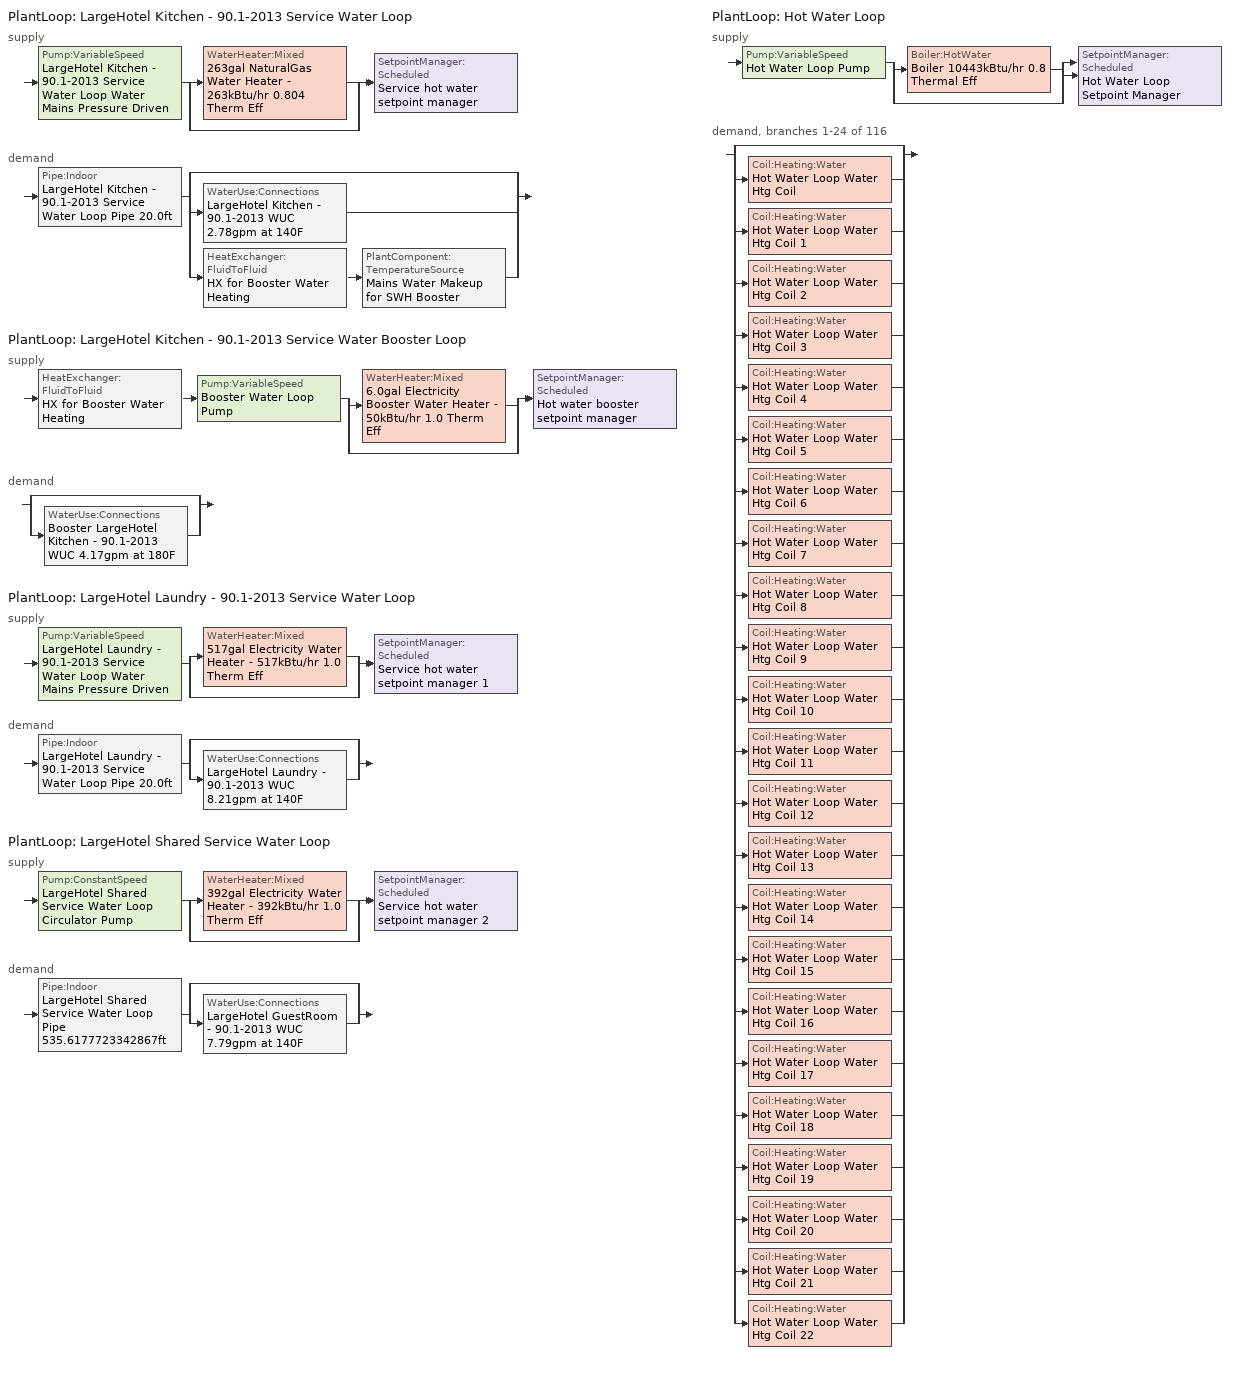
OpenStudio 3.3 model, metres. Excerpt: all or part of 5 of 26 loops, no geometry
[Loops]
PlantLoop 'LargeHotel Kitchen - 90.1-2013 Service Water Loop'
 supply: Pump:VariableSpeed 'LargeHotel Kitchen - 90.1-2013 Service Water Loop Water Mains Pressure Driven' > split
  | WaterHeater:Mixed '263gal NaturalGas Water Heater - 263kBtu/hr 0.804 Therm Eff'
  | bypass
  join > SetpointManager:Scheduled 'Service hot water setpoint manager'
 demand: Pipe:Indoor 'LargeHotel Kitchen - 90.1-2013 Service Water Loop Pipe 20.0ft' > split
  | bypass
  | WaterUse:Connections 'LargeHotel Kitchen - 90.1-2013 WUC 2.78gpm at 140F'
  | HeatExchanger:FluidToFluid 'HX for Booster Water Heating' > PlantComponent:TemperatureSource 'Mains Water Makeup for SWH Booster'
PlantLoop 'LargeHotel Kitchen - 90.1-2013 Service Water Booster Loop'
 supply: HeatExchanger:FluidToFluid 'HX for Booster Water Heating' > Pump:VariableSpeed 'Booster Water Loop Pump' > split
  | WaterHeater:Mixed '6.0gal Electricity Booster Water Heater - 50kBtu/hr 1.0 Therm Eff'
  | bypass
  join > SetpointManager:Scheduled 'Hot water booster setpoint manager'
 demand: split
  | bypass
  | WaterUse:Connections 'Booster LargeHotel Kitchen - 90.1-2013 WUC 4.17gpm at 180F'
PlantLoop 'LargeHotel Laundry - 90.1-2013 Service Water Loop'
 supply: Pump:VariableSpeed 'LargeHotel Laundry - 90.1-2013 Service Water Loop Water Mains Pressure Driven' > split
  | WaterHeater:Mixed '517gal Electricity Water Heater - 517kBtu/hr 1.0 Therm Eff'
  | bypass
  join > SetpointManager:Scheduled 'Service hot water setpoint manager 1'
 demand: Pipe:Indoor 'LargeHotel Laundry - 90.1-2013 Service Water Loop Pipe 20.0ft' > split
  | bypass
  | WaterUse:Connections 'LargeHotel Laundry - 90.1-2013 WUC 8.21gpm at 140F'
PlantLoop 'LargeHotel Shared Service Water Loop'
 supply: Pump:ConstantSpeed 'LargeHotel Shared Service Water Loop Circulator Pump' > split
  | WaterHeater:Mixed '392gal Electricity Water Heater - 392kBtu/hr 1.0 Therm Eff'
  | bypass
  join > SetpointManager:Scheduled 'Service hot water setpoint manager 2'
 demand: Pipe:Indoor 'LargeHotel Shared Service Water Loop Pipe 535.6177723342867ft' > split
  | bypass
  | WaterUse:Connections 'LargeHotel GuestRoom - 90.1-2013 WUC 7.79gpm at 140F'
PlantLoop 'Hot Water Loop'
 supply: Pump:VariableSpeed 'Hot Water Loop Pump' > split
  | Boiler:HotWater 'Boiler 10443kBtu/hr 0.8 Thermal Eff'
  | bypass
  join > SetpointManager:Scheduled 'Hot Water Loop Setpoint Manager'
 demand, branches 1-24 of 116: split
  | bypass
  | Coil:Heating:Water 'Hot Water Loop Water Htg Coil'
  | Coil:Heating:Water 'Hot Water Loop Water Htg Coil 1'
  | Coil:Heating:Water 'Hot Water Loop Water Htg Coil 2'
  | Coil:Heating:Water 'Hot Water Loop Water Htg Coil 3'
  | Coil:Heating:Water 'Hot Water Loop Water Htg Coil 4'
  | Coil:Heating:Water 'Hot Water Loop Water Htg Coil 5'
  | Coil:Heating:Water 'Hot Water Loop Water Htg Coil 6'
  | Coil:Heating:Water 'Hot Water Loop Water Htg Coil 7'
  | Coil:Heating:Water 'Hot Water Loop Water Htg Coil 8'
  | Coil:Heating:Water 'Hot Water Loop Water Htg Coil 9'
  | Coil:Heating:Water 'Hot Water Loop Water Htg Coil 10'
  | Coil:Heating:Water 'Hot Water Loop Water Htg Coil 11'
  | Coil:Heating:Water 'Hot Water Loop Water Htg Coil 12'
  | Coil:Heating:Water 'Hot Water Loop Water Htg Coil 13'
  | Coil:Heating:Water 'Hot Water Loop Water Htg Coil 14'
  | Coil:Heating:Water 'Hot Water Loop Water Htg Coil 15'
  | Coil:Heating:Water 'Hot Water Loop Water Htg Coil 16'
  | Coil:Heating:Water 'Hot Water Loop Water Htg Coil 17'
  | Coil:Heating:Water 'Hot Water Loop Water Htg Coil 18'
  | Coil:Heating:Water 'Hot Water Loop Water Htg Coil 19'
  | Coil:Heating:Water 'Hot Water Loop Water Htg Coil 20'
  | Coil:Heating:Water 'Hot Water Loop Water Htg Coil 21'
  | Coil:Heating:Water 'Hot Water Loop Water Htg Coil 22'
[Construction]
Uninsulated copper pipe 0.75in type L: Copper pipe 0.75in type L
Uninsulated copper pipe 0.75in type L 1: Copper pipe 0.75in type L 1
Uninsulated copper pipe 0.75in type L 2: Copper pipe 0.75in type L 2
[Material] Roughness=Smooth; Thickness {m}=0.001143; Conductivity {W/m-K}=386; Density {kg/m3}=8906.27; Specific Heat {J/kg-K}=385.1856; Thermal Absorptance=0.9; Solar Absorptance=0.7; Visible Absorptance=0.7
Copper pipe 0.75in type L; Copper pipe 0.75in type L 1; Copper pipe 0.75in type L 2
[Sizing:Zone] Zone Cooling Design Supply Air Temperature Input Method=SupplyAirTemperature; Zone Cooling Design Supply Air Temperature {C}=13.8889; Zone Cooling Design Supply Air Temperature Difference {deltaC}=11.11; Zone Heating Design Supply Air Temperature Input Method=SupplyAirTemperature; Zone Heating Design Supply Air Temperature {C}=50; Zone Heating Design Supply Air Temperature Difference {deltaC}=11.11; Zone Cooling Design Supply Air Humidity Ratio {kg-H2O/kg-air}=0.008; Zone Heating Design Supply Air Humidity Ratio {kg-H2O/kg-air}=0.008; Cooling Design Air Flow Method=DesignDay; Heating Design Air Flow Method=DesignDay; Account for Dedicated Outdoor Air System=No; Dedicated Outdoor Air System Control Strategy=NeutralSupplyAir; Dedicated Outdoor Air Low Setpoint Temperature for Design {C}=autosize; Dedicated Outdoor Air High Setpoint Temperature for Design {C}=autosize
Zone LargeHotel GuestRoom A  - Story Mid2; Zone LargeHotel GuestRoom C  - Story Mid2; Zone LargeHotel GuestRoom A end_b - Story Mid2; Zone LargeHotel GuestRoom C end_b - Story Mid2; Zone LargeHotel GuestRoom A end_a - Story Mid3; Zone LargeHotel GuestRoom C end_a - Story Mid3; Zone LargeHotel GuestRoom A  - Story Mid3; Zone LargeHotel GuestRoom C  - Story Mid3; Zone LargeHotel GuestRoom A end_b - Story Mid3; Zone LargeHotel GuestRoom C end_b - Story Mid3; Zone LargeHotel GuestRoom A end_a - Story Mid4; Zone LargeHotel GuestRoom C end_a - Story Mid4; Zone LargeHotel GuestRoom A  - Story Mid4; Zone LargeHotel GuestRoom C  - Story Mid4; Zone LargeHotel GuestRoom A end_b - Story Mid4; Zone LargeHotel GuestRoom C end_b - Story Mid4; Zone LargeHotel GuestRoom A end_a - Story Mid5; Zone LargeHotel GuestRoom C end_a - Story Mid5; Zone LargeHotel GuestRoom A  - Story Mid5; Zone LargeHotel GuestRoom C  - Story Mid5; Zone LargeHotel GuestRoom A end_b - Story Mid5; Zone LargeHotel GuestRoom C end_b - Story Mid5; Zone LargeHotel GuestRoom A  - Story Mid6
[Zone equipment]
Zone LargeHotel GuestRoom A  - Story Mid2: Zone LargeHotel GuestRoom A  - Story Mid2 PTAC
Zone LargeHotel GuestRoom C  - Story Mid2: Zone LargeHotel GuestRoom C  - Story Mid2 PTAC
Zone LargeHotel GuestRoom A end_b - Story Mid2: Zone LargeHotel GuestRoom A end_b - Story Mid2 PTAC
Zone LargeHotel GuestRoom C end_b - Story Mid2: Zone LargeHotel GuestRoom C end_b - Story Mid2 PTAC
Zone LargeHotel GuestRoom A end_a - Story Mid3: Zone LargeHotel GuestRoom A end_a - Story Mid3 PTAC
Zone LargeHotel GuestRoom C end_a - Story Mid3: Zone LargeHotel GuestRoom C end_a - Story Mid3 PTAC
Zone LargeHotel GuestRoom A  - Story Mid3: Zone LargeHotel GuestRoom A  - Story Mid3 PTAC
Zone LargeHotel GuestRoom C  - Story Mid3: Zone LargeHotel GuestRoom C  - Story Mid3 PTAC
Zone LargeHotel GuestRoom A end_b - Story Mid3: Zone LargeHotel GuestRoom A end_b - Story Mid3 PTAC
Zone LargeHotel GuestRoom C end_b - Story Mid3: Zone LargeHotel GuestRoom C end_b - Story Mid3 PTAC
Zone LargeHotel GuestRoom A end_a - Story Mid4: Zone LargeHotel GuestRoom A end_a - Story Mid4 PTAC
Zone LargeHotel GuestRoom C end_a - Story Mid4: Zone LargeHotel GuestRoom C end_a - Story Mid4 PTAC
Zone LargeHotel GuestRoom A  - Story Mid4: Zone LargeHotel GuestRoom A  - Story Mid4 PTAC
Zone LargeHotel GuestRoom C  - Story Mid4: Zone LargeHotel GuestRoom C  - Story Mid4 PTAC
Zone LargeHotel GuestRoom A end_b - Story Mid4: Zone LargeHotel GuestRoom A end_b - Story Mid4 PTAC
Zone LargeHotel GuestRoom C end_b - Story Mid4: Zone LargeHotel GuestRoom C end_b - Story Mid4 PTAC
Zone LargeHotel GuestRoom A end_a - Story Mid5: Zone LargeHotel GuestRoom A end_a - Story Mid5 PTAC
Zone LargeHotel GuestRoom C end_a - Story Mid5: Zone LargeHotel GuestRoom C end_a - Story Mid5 PTAC
Zone LargeHotel GuestRoom A  - Story Mid5: Zone LargeHotel GuestRoom A  - Story Mid5 PTAC
Zone LargeHotel GuestRoom C  - Story Mid5: Zone LargeHotel GuestRoom C  - Story Mid5 PTAC
Zone LargeHotel GuestRoom A end_b - Story Mid5: Zone LargeHotel GuestRoom A end_b - Story Mid5 PTAC
Zone LargeHotel GuestRoom C end_b - Story Mid5: Zone LargeHotel GuestRoom C end_b - Story Mid5 PTAC
Zone LargeHotel GuestRoom A  - Story Mid6: Zone LargeHotel GuestRoom A  - Story Mid6 PTAC
[WaterUse:Connections] Drain Water Heat Exchanger Type=None; Drain Water Heat Exchanger Destination=Plant
Name | Water Use Equipment Name 1
LargeHotel GuestRoom - 90.1-2013 WUC 7.79gpm at 140F | LargeHotel GuestRoom - 90.1-2013 Service Water Use 7.79gpm at 140F
Booster LargeHotel Kitchen - 90.1-2013 WUC 4.17gpm at 180F | Booster LargeHotel Kitchen - 90.1-2013 Service Water Use 4.17gpm at 180F
LargeHotel Kitchen - 90.1-2013 WUC 2.78gpm at 140F | LargeHotel Kitchen - 90.1-2013 Service Water Use 2.78gpm at 140F
LargeHotel Laundry - 90.1-2013 WUC 8.21gpm at 140F | LargeHotel Laundry - 90.1-2013 Service Water Use 8.21gpm at 140F
[WaterUse:Equipment:Definition] Sensible Fraction Schedule=Fraction Sensible - 0.2; Latent Fraction Schedule=Fraction Latent - 0.05
Name | Peak Flow Rate {m3/s} | Target Temperature Schedule
LargeHotel GuestRoom - 90.1-2013 Service Water Use Def 7.79gpm | 0.000491232 | Mixed Water At Faucet Temp - 140F
Booster LargeHotel Kitchen - 90.1-2013 Service Water Use Def 4.17gpm | 0.000262959 | Mixed Water At Faucet Temp - 180F
LargeHotel Kitchen - 90.1-2013 Service Water Use Def 2.78gpm | 0.000175306 | Mixed Water At Faucet Temp - 140F 1
LargeHotel Laundry - 90.1-2013 Service Water Use Def 8.21gpm | 0.000517976 | Mixed Water At Faucet Temp - 140F 2
[WaterUse:Equipment]
Name | Water Use Equipment Definition | Flow Rate Fraction Schedule
LargeHotel GuestRoom - 90.1-2013 Service Water Use 7.79gpm at 140F | LargeHotel GuestRoom - 90.1-2013 Service Water Use Def 7.79gpm | HotelLarge GuestRoom_SWH_Sch
Booster LargeHotel Kitchen - 90.1-2013 Service Water Use 4.17gpm at 180F | Booster LargeHotel Kitchen - 90.1-2013 Service Water Use Def 4.17gpm | HotelLarge BLDG_SWH_SCH
LargeHotel Kitchen - 90.1-2013 Service Water Use 2.78gpm at 140F | LargeHotel Kitchen - 90.1-2013 Service Water Use Def 2.78gpm | HotelLarge BLDG_SWH_SCH
LargeHotel Laundry - 90.1-2013 Service Water Use 8.21gpm at 140F | LargeHotel Laundry - 90.1-2013 Service Water Use Def 8.21gpm | HotelLarge LaundryRoom_SWH_Sch_Post2004
[PlantLoop] Glycol Concentration=0; Plant Loop Volume {m3}=Autocalculate; Load Distribution Scheme=Optimal
LargeHotel Kitchen - 90.1-2013 Service Water Loop; LargeHotel Laundry - 90.1-2013 Service Water Loop; LargeHotel Shared Service Water Loop: Maximum Loop Temperature {C}=60; Minimum Loop Temperature {C}=10
LargeHotel Kitchen - 90.1-2013 Service Water Booster Loop: 
Hot Water Loop: Minimum Loop Temperature {C}=10; Fluid Type=Water
[Sizing:Plant] Loop Type=Heating; Sizing Option=NonCoincident; Zone Timesteps in Averaging Window=1; Coincident Sizing Factor Mode=None
Name | Design Loop Exit Temperature {C} | Loop Design Temperature Difference {deltaC}
LargeHotel Kitchen - 90.1-2013 Service Water Loop; LargeHotel Laundry - 90.1-2013 Service Water Loop; LargeHotel Shared Service Water Loop | 60 | 5
LargeHotel Kitchen - 90.1-2013 Service Water Booster Loop | 82.2222 | 5
Hot Water Loop | 82.2222 | 11.1111
[SetpointManager:Scheduled] Control Variable=Temperature
Name | Schedule | Setpoint Node or NodeList
Service hot water setpoint manager | Service Water Loop Temp - 140F | LargeHotel Kitchen - 90.1-2013 Service Water Loop Supply Outlet Node
Hot water booster setpoint manager | Service Water Booster Temp - 180.00000000000006F | LargeHotel Kitchen - 90.1-2013 Service Water Booster Loop Supply Outlet Node
Service hot water setpoint manager 1 | Service Water Loop Temp - 140F 1 | LargeHotel Laundry - 90.1-2013 Service Water Loop Supply Outlet Node
Service hot water setpoint manager 2 | Service Water Loop Temp - 140F 2 | LargeHotel Shared Service Water Loop Supply Outlet Node
Hot Water Loop Setpoint Manager | Hot Water Loop Temp - 180F | Hot Water Loop Supply Outlet Node
[Pump:VariableSpeed] Coefficient 1 of the Part Load Performance Curve=0; Coefficient 2 of the Part Load Performance Curve=3.2485; Coefficient 3 of the Part Load Performance Curve=-4.7443; Coefficient 4 of the Part Load Performance Curve=2.5294; Pump Control Type=Intermittent; Skin Loss Radiative Fraction=0.5; Design Power Sizing Method=PowerPerFlowPerPressure; Design Electric Power per Unit Flow Rate {W/(m3/s)}=348701.1; Design Shaft Power per Unit Flow Rate per Unit Head {W-s/m3-Pa}=1.28205; Design Minimum Flow Rate Fraction=0
Name | Rated Pump Head {Pa} | Motor Efficiency | Rated Power Consumption {W} | Minimum Flow Rate {m3/s}
LargeHotel Kitchen - 90.1-2013 Service Water Loop Water Mains Pressure Driven; LargeHotel Laundry - 90.1-2013 Service Water Loop Water Mains Pressure Driven | 0.001 | 0.7
Booster Water Loop Pump | 0 | 1 | 0 | 0
Hot Water Loop Pump | 179344 | 0.936
[WaterHeater:Mixed] Deadband Temperature Difference {deltaC}=2; Heater Control Type=Cycle; Off Cycle Parasitic Fuel Consumption Rate {W}=0; Off Cycle Parasitic Heat Fraction to Tank=0; On Cycle Parasitic Fuel Consumption Rate {W}=0; On Cycle Parasitic Heat Fraction to Tank=0; Ambient Temperature Indicator=Schedule; Use Side Effectiveness=1; Source Side Effectiveness=1; Use Side Design Flow Rate {m3/s}=autosize; Source Side Design Flow Rate {m3/s}=autosize; Indirect Water Heating Recovery Time {hr}=1.5; Source Side Flow Control Mode=IndirectHeatPrimarySetpoint
Name | Tank Volume {m3} | Setpoint Temperature Schedule | Maximum Temperature Limit {C} | Heater Maximum Capacity {W} | Heater Fuel Type | Heater Thermal Efficiency | Off Cycle Parasitic Fuel Type | On Cycle Parasitic Fuel Type | Ambient Temperature Schedule | Off Cycle Loss Coefficient to Ambient Temperature {W/K} | On Cycle Loss Coefficient to Ambient Temperature {W/K}
263gal NaturalGas Water Heater - 263kBtu/hr 0.804 Therm Eff | 0.993983 | Service Water Loop Temp - 140F | 60 | 76955.4 | NaturalGas | 0.804316 | NaturalGas | NaturalGas | Water Heater Ambient Temp Schedule - 71.6f | 10.6753 | 10.6753
6.0gal Electricity Booster Water Heater - 50kBtu/hr 1.0 Therm Eff | 0.0227125 | Service Water Booster Temp - 180.00000000000006F | 82.2222 | 14775.4 | Electricity | 1 | Electricity | Electricity | Water Heater Ambient Temp Schedule - 71.6 | 9.00886 | 9.00886
517gal Electricity Water Heater - 517kBtu/hr 1.0 Therm Eff | 1.95795 | Service Water Loop Temp - 140F 1 | 60 | 151587 | Electricity | 1 | Electricity | Electricity | Water Heater Ambient Temp Schedule - 71.6f 1 | 676.494 | 676.494
392gal Electricity Water Heater - 392kBtu/hr 1.0 Therm Eff | 1.48549 | Service Water Loop Temp - 140F 2 | 60 | 115008 | Electricity | 1 | Electricity | Electricity | Water Heater Ambient Temp Schedule - 71.6f 2 | 513.536 | 513.536
[WaterHeater:Sizing] Design Mode=PeakDraw; Time Storage Can Meet Peak Draw {hr}=0.538503; Time for Tank Recovery {hr}=0; Nominal Tank Volume for Autosizing Plant Connections {m3}=1
263gal NaturalGas Water Heater - 263kBtu/hr 0.804 Therm Eff; 6.0gal Electricity Booster Water Heater - 50kBtu/hr 1.0 Therm Eff; 517gal Electricity Water Heater - 517kBtu/hr 1.0 Therm Eff; 392gal Electricity Water Heater - 392kBtu/hr 1.0 Therm Eff
[Pipe:Indoor] Environment Type=Schedule; Pipe Inside Diameter {m}=0.019939
Name | Construction | Ambient Temperature Schedule | Ambient Air Velocity Schedule | Pipe Length {m}
LargeHotel Kitchen - 90.1-2013 Service Water Loop Pipe 20.0ft | Uninsulated copper pipe 0.75in type L | LargeHotel Kitchen - 90.1-2013 Service Water Loop Piping Air Temp - 70F | LargeHotel Kitchen - 90.1-2013 Service Water Loop Piping Air Velocity - 0.67mph | 6.096
LargeHotel Laundry - 90.1-2013 Service Water Loop Pipe 20.0ft | Uninsulated copper pipe 0.75in type L 1 | LargeHotel Laundry - 90.1-2013 Service Water Loop Piping Air Temp - 70F | LargeHotel Laundry - 90.1-2013 Service Water Loop Piping Air Velocity - 0.67mph | 6.096
LargeHotel Shared Service Water Loop Pipe 535.6177723342867ft | Uninsulated copper pipe 0.75in type L 2 | LargeHotel Shared Service Water Loop Piping Air Temp - 70F | LargeHotel Shared Service Water Loop Piping Air Velocity - 0.67mph | 163.256
[HeatExchanger:FluidToFluid]
HX for Booster Water Heating: Loop Demand Side Design Flow Rate {m3/s}=autosize; Loop Supply Side Design Flow Rate {m3/s}=autosize; Heat Exchange Model Type=Ideal; Heat Exchanger U-Factor Times Area Value {W/K}=autosize; Control Type=UncontrolledOn; Minimum Temperature Difference to Activate Heat Exchanger {deltaC}=0.01; Heat Transfer Metering End Use Type=LoopToLoop; Component Override Cooling Control Temperature Mode=Loop; Sizing Factor=1; Operation Minimum Temperature Limit {C}=0; Operation Maximum Temperature Limit {C}=100
[PlantComponent:TemperatureSource]
Mains Water Makeup for SWH Booster: Design Volume Flow Rate {m3/s}=autosize; Temperature Specification Type=Scheduled; Source Temperature {C}=8; Source Temperature Schedule=Mains Water Temperature
[Pump:ConstantSpeed]
LargeHotel Shared Service Water Loop Circulator Pump: Rated Flow Rate {m3/s}=autosize; Rated Pump Head {Pa}=29890.7; Rated Power Consumption {W}=autosize; Motor Efficiency=0.7; Fraction of Motor Inefficiencies to Fluid Stream=0; Pump Control Type=Intermittent; Design Power Sizing Method=PowerPerFlowPerPressure; Design Electric Power per Unit Flow Rate {W/(m3/s)}=348701.1; Design Shaft Power per Unit Flow Rate per Unit Head {W-s/m3-Pa}=1.28205
[Boiler:HotWater]
Boiler 10443kBtu/hr 0.8 Thermal Eff: Fuel Type=NaturalGas; Nominal Thermal Efficiency=0.8; Efficiency Curve Temperature Evaluation Variable=LeavingBoiler; Normalized Boiler Efficiency Curve=Boiler with Minimum Turndown; Minimum Part Load Ratio=0; Maximum Part Load Ratio=1.2; Optimum Part Load Ratio=1; Water Outlet Upper Temperature Limit {C}=95; Boiler Flow Mode=LeavingSetpointModulated; Parasitic Electric Load {W}=0; Sizing Factor=1
[Fan:OnOff] Availability Schedule=Always On Discrete; Fan Total Efficiency=0.385; Pressure Rise {Pa}=331.288; Maximum Flow Rate {m3/s}=autosize; Motor Efficiency=0.7; Motor In Airstream Fraction=1
Name | Fan Power Ratio Function of Speed Ratio Curve | Fan Efficiency Ratio Function of Speed Ratio Curve
Zone LargeHotel GuestRoom A  - Story Mid2 PTAC Fan | Fan On Off Power Curve | Fan On Off Efficiency Curve
Zone LargeHotel GuestRoom A end_b - Story Mid2 PTAC Fan | Fan On Off Power Curve 1 | Fan On Off Efficiency Curve 1
Zone LargeHotel GuestRoom C end_b - Story Mid2 PTAC Fan | Fan On Off Power Curve 2 | Fan On Off Efficiency Curve 2
Zone LargeHotel GuestRoom C  - Story Mid2 PTAC Fan | Fan On Off Power Curve 3 | Fan On Off Efficiency Curve 3
Zone LargeHotel GuestRoom A  - Story Mid3 PTAC Fan | Fan On Off Power Curve 4 | Fan On Off Efficiency Curve 4
Zone LargeHotel GuestRoom A end_a - Story Mid3 PTAC Fan | Fan On Off Power Curve 5 | Fan On Off Efficiency Curve 5
Zone LargeHotel GuestRoom A end_b - Story Mid3 PTAC Fan | Fan On Off Power Curve 6 | Fan On Off Efficiency Curve 6
Zone LargeHotel GuestRoom C  - Story Mid3 PTAC Fan | Fan On Off Power Curve 7 | Fan On Off Efficiency Curve 7
Zone LargeHotel GuestRoom C end_b - Story Mid3 PTAC Fan | Fan On Off Power Curve 8 | Fan On Off Efficiency Curve 8
Zone LargeHotel GuestRoom C end_a - Story Mid3 PTAC Fan | Fan On Off Power Curve 9 | Fan On Off Efficiency Curve 9
Zone LargeHotel GuestRoom A  - Story Mid4 PTAC Fan | Fan On Off Power Curve 10 | Fan On Off Efficiency Curve 10
Zone LargeHotel GuestRoom A end_a - Story Mid4 PTAC Fan | Fan On Off Power Curve 11 | Fan On Off Efficiency Curve 11
Zone LargeHotel GuestRoom A end_b - Story Mid4 PTAC Fan | Fan On Off Power Curve 12 | Fan On Off Efficiency Curve 12
Zone LargeHotel GuestRoom C  - Story Mid4 PTAC Fan | Fan On Off Power Curve 13 | Fan On Off Efficiency Curve 13
Zone LargeHotel GuestRoom C end_b - Story Mid4 PTAC Fan | Fan On Off Power Curve 14 | Fan On Off Efficiency Curve 14
Zone LargeHotel GuestRoom C end_a - Story Mid4 PTAC Fan | Fan On Off Power Curve 15 | Fan On Off Efficiency Curve 15
Zone LargeHotel GuestRoom A  - Story Mid5 PTAC Fan | Fan On Off Power Curve 16 | Fan On Off Efficiency Curve 16
Zone LargeHotel GuestRoom A end_a - Story Mid5 PTAC Fan | Fan On Off Power Curve 17 | Fan On Off Efficiency Curve 17
Zone LargeHotel GuestRoom A end_b - Story Mid5 PTAC Fan | Fan On Off Power Curve 18 | Fan On Off Efficiency Curve 18
Zone LargeHotel GuestRoom C  - Story Mid5 PTAC Fan | Fan On Off Power Curve 19 | Fan On Off Efficiency Curve 19
Zone LargeHotel GuestRoom C end_b - Story Mid5 PTAC Fan | Fan On Off Power Curve 20 | Fan On Off Efficiency Curve 20
Zone LargeHotel GuestRoom C end_a - Story Mid5 PTAC Fan | Fan On Off Power Curve 21 | Fan On Off Efficiency Curve 21
Zone LargeHotel GuestRoom A  - Story Mid6 PTAC Fan | Fan On Off Power Curve 22 | Fan On Off Efficiency Curve 22
[Coil:Heating:Water] Availability Schedule=Always On Discrete; Rated Inlet Water Temperature {C}=82.2222; Rated Inlet Air Temperature {C}=16.6; Rated Outlet Water Temperature {C}=71.1111; Rated Outlet Air Temperature {C}=32.2
Hot Water Loop Water Htg Coil; Hot Water Loop Water Htg Coil 1; Hot Water Loop Water Htg Coil 2; Hot Water Loop Water Htg Coil 3; Hot Water Loop Water Htg Coil 4; Hot Water Loop Water Htg Coil 5; Hot Water Loop Water Htg Coil 6; Hot Water Loop Water Htg Coil 7; Hot Water Loop Water Htg Coil 8; Hot Water Loop Water Htg Coil 9; Hot Water Loop Water Htg Coil 10; Hot Water Loop Water Htg Coil 11; Hot Water Loop Water Htg Coil 12; Hot Water Loop Water Htg Coil 13; Hot Water Loop Water Htg Coil 14; Hot Water Loop Water Htg Coil 15; Hot Water Loop Water Htg Coil 16; Hot Water Loop Water Htg Coil 17; Hot Water Loop Water Htg Coil 18; Hot Water Loop Water Htg Coil 19; Hot Water Loop Water Htg Coil 20; Hot Water Loop Water Htg Coil 21; Hot Water Loop Water Htg Coil 22
[Controller:WaterCoil] Action=Normal; Controller Convergence Tolerance {deltaC}=0.0001; Minimum Actuated Flow {m3/s}=0
Name | Water Coil
Hot Water Loop Water Htg Coil Controller | Hot Water Loop Water Htg Coil
Hot Water Loop Water Htg Coil 1 Controller | Hot Water Loop Water Htg Coil 1
Hot Water Loop Water Htg Coil 2 Controller | Hot Water Loop Water Htg Coil 2
Hot Water Loop Water Htg Coil 3 Controller | Hot Water Loop Water Htg Coil 3
Hot Water Loop Water Htg Coil 4 Controller | Hot Water Loop Water Htg Coil 4
Hot Water Loop Water Htg Coil 5 Controller | Hot Water Loop Water Htg Coil 5
Hot Water Loop Water Htg Coil 6 Controller | Hot Water Loop Water Htg Coil 6
Hot Water Loop Water Htg Coil 7 Controller | Hot Water Loop Water Htg Coil 7
Hot Water Loop Water Htg Coil 8 Controller | Hot Water Loop Water Htg Coil 8
Hot Water Loop Water Htg Coil 9 Controller | Hot Water Loop Water Htg Coil 9
Hot Water Loop Water Htg Coil 10 Controller | Hot Water Loop Water Htg Coil 10
Hot Water Loop Water Htg Coil 11 Controller | Hot Water Loop Water Htg Coil 11
Hot Water Loop Water Htg Coil 12 Controller | Hot Water Loop Water Htg Coil 12
Hot Water Loop Water Htg Coil 13 Controller | Hot Water Loop Water Htg Coil 13
Hot Water Loop Water Htg Coil 14 Controller | Hot Water Loop Water Htg Coil 14
Hot Water Loop Water Htg Coil 15 Controller | Hot Water Loop Water Htg Coil 15
Hot Water Loop Water Htg Coil 16 Controller | Hot Water Loop Water Htg Coil 16
Hot Water Loop Water Htg Coil 17 Controller | Hot Water Loop Water Htg Coil 17
Hot Water Loop Water Htg Coil 18 Controller | Hot Water Loop Water Htg Coil 18
Hot Water Loop Water Htg Coil 19 Controller | Hot Water Loop Water Htg Coil 19
Hot Water Loop Water Htg Coil 20 Controller | Hot Water Loop Water Htg Coil 20
Hot Water Loop Water Htg Coil 21 Controller | Hot Water Loop Water Htg Coil 21
Hot Water Loop Water Htg Coil 22 Controller | Hot Water Loop Water Htg Coil 22
[Coil:Cooling:DX:SingleSpeed] Availability Schedule=Always On Discrete; Rated Total Cooling Capacity {W}=autosize; Rated Sensible Heat Ratio=autosize; Rated Air Flow Rate {m3/s}=autosize; Rated Evaporator Fan Power Per Volume Flow Rate {W/(m3/s)}=773.3; Total Cooling Capacity Function of Temperature Curve=PSZ-Fine Storage DX Coil Cap-FT; Total Cooling Capacity Function of Flow Fraction Curve=DX Coil Cap-FF; Energy Input Ratio Function of Temperature Curve=PSZ-AC DX Coil EIR-FT; Energy Input Ratio Function of Flow Fraction Curve=Split DX Coil EIR-FF; Part Load Fraction Correlation Curve=HPACCOOLPLFFPLR; Minimum Outdoor Dry-Bulb Temperature for Compressor Operation {C}=-25; Condenser Type=AirCooled; Evaporative Condenser Effectiveness=0; Evaporative Condenser Air Flow Rate {m3/s}=Autosize; Evaporative Condenser Pump Rated Power Consumption {W}=Autosize; Crankcase Heater Capacity {W}=0; Maximum Outdoor Dry-Bulb Temperature for Crankcase Heater Operation {C}=0; Basin Heater Capacity {W/K}=0; Basin Heater Setpoint Temperature {C}=10
Name | Rated COP {W/W}
Zone LargeHotel GuestRoom A  - Story Mid2 PTAC 1spd DX AC Clg Coil 11kBtu/hr 10.8EER | 3.74259
Zone LargeHotel GuestRoom A end_b - Story Mid2 PTAC 1spd DX AC Clg Coil 18kBtu/hr 9.5EER; Zone LargeHotel GuestRoom C end_b - Story Mid2 PTAC 1spd DX AC Clg Coil 17kBtu/hr 9.5EER; Zone LargeHotel GuestRoom A  - Story Mid3 PTAC 1spd DX AC Clg Coil 226kBtu/hr 9.5EER; Zone LargeHotel GuestRoom A end_a - Story Mid3 PTAC 1spd DX AC Clg Coil 19kBtu/hr 9.5EER; Zone LargeHotel GuestRoom A end_b - Story Mid3 PTAC 1spd DX AC Clg Coil 18kBtu/hr 9.5EER; Zone LargeHotel GuestRoom C  - Story Mid3 PTAC 1spd DX AC Clg Coil 182kBtu/hr 9.5EER; Zone LargeHotel GuestRoom C end_b - Story Mid3 PTAC 1spd DX AC Clg Coil 17kBtu/hr 9.5EER; Zone LargeHotel GuestRoom C end_a - Story Mid3 PTAC 1spd DX AC Clg Coil 18kBtu/hr 9.5EER; Zone LargeHotel GuestRoom A  - Story Mid4 PTAC 1spd DX AC Clg Coil 226kBtu/hr 9.5EER; Zone LargeHotel GuestRoom A end_a - Story Mid4 PTAC 1spd DX AC Clg Coil 19kBtu/hr 9.5EER; Zone LargeHotel GuestRoom A end_b - Story Mid4 PTAC 1spd DX AC Clg Coil 18kBtu/hr 9.5EER; Zone LargeHotel GuestRoom C  - Story Mid4 PTAC 1spd DX AC Clg Coil 183kBtu/hr 9.5EER; Zone LargeHotel GuestRoom C end_b - Story Mid4 PTAC 1spd DX AC Clg Coil 17kBtu/hr 9.5EER; Zone LargeHotel GuestRoom C end_a - Story Mid4 PTAC 1spd DX AC Clg Coil 18kBtu/hr 9.5EER; Zone LargeHotel GuestRoom A  - Story Mid5 PTAC 1spd DX AC Clg Coil 226kBtu/hr 9.5EER; Zone LargeHotel GuestRoom A end_a - Story Mid5 PTAC 1spd DX AC Clg Coil 19kBtu/hr 9.5EER; Zone LargeHotel GuestRoom A end_b - Story Mid5 PTAC 1spd DX AC Clg Coil 18kBtu/hr 9.5EER; Zone LargeHotel GuestRoom C  - Story Mid5 PTAC 1spd DX AC Clg Coil 183kBtu/hr 9.5EER; Zone LargeHotel GuestRoom C end_b - Story Mid5 PTAC 1spd DX AC Clg Coil 17kBtu/hr 9.5EER; Zone LargeHotel GuestRoom C end_a - Story Mid5 PTAC 1spd DX AC Clg Coil 18kBtu/hr 9.5EER; Zone LargeHotel GuestRoom A  - Story Mid6 PTAC 1spd DX AC Clg Coil 226kBtu/hr 9.5EER | 3.2994
Zone LargeHotel GuestRoom C  - Story Mid2 PTAC 1spd DX AC Clg Coil 9kBtu/hr 11.4EER | 3.92294
[ZoneHVAC:PackagedTerminalAirConditioner] Availability Schedule=Always On Discrete; Supply Air Flow Rate During Cooling Operation {m3/s}=Autosize; Supply Air Flow Rate During Heating Operation {m3/s}=Autosize; Supply Air Flow Rate When No Cooling or Heating is Needed {m3/s}=Autosize; Outdoor Air Flow Rate During Cooling Operation {m3/s}=Autosize; Outdoor Air Flow Rate During Heating Operation {m3/s}=Autosize; Outdoor Air Flow Rate When No Cooling or Heating is Needed {m3/s}=Autosize; Fan Placement=DrawThrough; Supply Air Fan Operating Mode Schedule=Always Off Discrete
Name | Supply Air Fan | Heating Coil | Cooling Coil
Zone LargeHotel GuestRoom A  - Story Mid2 PTAC | Zone LargeHotel GuestRoom A  - Story Mid2 PTAC Fan | Hot Water Loop Water Htg Coil | Zone LargeHotel GuestRoom A  - Story Mid2 PTAC 1spd DX AC Clg Coil 11kBtu/hr 10.8EER
Zone LargeHotel GuestRoom A end_b - Story Mid2 PTAC | Zone LargeHotel GuestRoom A end_b - Story Mid2 PTAC Fan | Hot Water Loop Water Htg Coil 1 | Zone LargeHotel GuestRoom A end_b - Story Mid2 PTAC 1spd DX AC Clg Coil 18kBtu/hr 9.5EER
Zone LargeHotel GuestRoom C end_b - Story Mid2 PTAC | Zone LargeHotel GuestRoom C end_b - Story Mid2 PTAC Fan | Hot Water Loop Water Htg Coil 2 | Zone LargeHotel GuestRoom C end_b - Story Mid2 PTAC 1spd DX AC Clg Coil 17kBtu/hr 9.5EER
Zone LargeHotel GuestRoom C  - Story Mid2 PTAC | Zone LargeHotel GuestRoom C  - Story Mid2 PTAC Fan | Hot Water Loop Water Htg Coil 3 | Zone LargeHotel GuestRoom C  - Story Mid2 PTAC 1spd DX AC Clg Coil 9kBtu/hr 11.4EER
Zone LargeHotel GuestRoom A  - Story Mid3 PTAC | Zone LargeHotel GuestRoom A  - Story Mid3 PTAC Fan | Hot Water Loop Water Htg Coil 4 | Zone LargeHotel GuestRoom A  - Story Mid3 PTAC 1spd DX AC Clg Coil 226kBtu/hr 9.5EER
Zone LargeHotel GuestRoom A end_a - Story Mid3 PTAC | Zone LargeHotel GuestRoom A end_a - Story Mid3 PTAC Fan | Hot Water Loop Water Htg Coil 5 | Zone LargeHotel GuestRoom A end_a - Story Mid3 PTAC 1spd DX AC Clg Coil 19kBtu/hr 9.5EER
Zone LargeHotel GuestRoom A end_b - Story Mid3 PTAC | Zone LargeHotel GuestRoom A end_b - Story Mid3 PTAC Fan | Hot Water Loop Water Htg Coil 6 | Zone LargeHotel GuestRoom A end_b - Story Mid3 PTAC 1spd DX AC Clg Coil 18kBtu/hr 9.5EER
Zone LargeHotel GuestRoom C  - Story Mid3 PTAC | Zone LargeHotel GuestRoom C  - Story Mid3 PTAC Fan | Hot Water Loop Water Htg Coil 7 | Zone LargeHotel GuestRoom C  - Story Mid3 PTAC 1spd DX AC Clg Coil 182kBtu/hr 9.5EER
Zone LargeHotel GuestRoom C end_b - Story Mid3 PTAC | Zone LargeHotel GuestRoom C end_b - Story Mid3 PTAC Fan | Hot Water Loop Water Htg Coil 8 | Zone LargeHotel GuestRoom C end_b - Story Mid3 PTAC 1spd DX AC Clg Coil 17kBtu/hr 9.5EER
Zone LargeHotel GuestRoom C end_a - Story Mid3 PTAC | Zone LargeHotel GuestRoom C end_a - Story Mid3 PTAC Fan | Hot Water Loop Water Htg Coil 9 | Zone LargeHotel GuestRoom C end_a - Story Mid3 PTAC 1spd DX AC Clg Coil 18kBtu/hr 9.5EER
Zone LargeHotel GuestRoom A  - Story Mid4 PTAC | Zone LargeHotel GuestRoom A  - Story Mid4 PTAC Fan | Hot Water Loop Water Htg Coil 10 | Zone LargeHotel GuestRoom A  - Story Mid4 PTAC 1spd DX AC Clg Coil 226kBtu/hr 9.5EER
Zone LargeHotel GuestRoom A end_a - Story Mid4 PTAC | Zone LargeHotel GuestRoom A end_a - Story Mid4 PTAC Fan | Hot Water Loop Water Htg Coil 11 | Zone LargeHotel GuestRoom A end_a - Story Mid4 PTAC 1spd DX AC Clg Coil 19kBtu/hr 9.5EER
Zone LargeHotel GuestRoom A end_b - Story Mid4 PTAC | Zone LargeHotel GuestRoom A end_b - Story Mid4 PTAC Fan | Hot Water Loop Water Htg Coil 12 | Zone LargeHotel GuestRoom A end_b - Story Mid4 PTAC 1spd DX AC Clg Coil 18kBtu/hr 9.5EER
Zone LargeHotel GuestRoom C  - Story Mid4 PTAC | Zone LargeHotel GuestRoom C  - Story Mid4 PTAC Fan | Hot Water Loop Water Htg Coil 13 | Zone LargeHotel GuestRoom C  - Story Mid4 PTAC 1spd DX AC Clg Coil 183kBtu/hr 9.5EER
Zone LargeHotel GuestRoom C end_b - Story Mid4 PTAC | Zone LargeHotel GuestRoom C end_b - Story Mid4 PTAC Fan | Hot Water Loop Water Htg Coil 14 | Zone LargeHotel GuestRoom C end_b - Story Mid4 PTAC 1spd DX AC Clg Coil 17kBtu/hr 9.5EER
Zone LargeHotel GuestRoom C end_a - Story Mid4 PTAC | Zone LargeHotel GuestRoom C end_a - Story Mid4 PTAC Fan | Hot Water Loop Water Htg Coil 15 | Zone LargeHotel GuestRoom C end_a - Story Mid4 PTAC 1spd DX AC Clg Coil 18kBtu/hr 9.5EER
Zone LargeHotel GuestRoom A  - Story Mid5 PTAC | Zone LargeHotel GuestRoom A  - Story Mid5 PTAC Fan | Hot Water Loop Water Htg Coil 16 | Zone LargeHotel GuestRoom A  - Story Mid5 PTAC 1spd DX AC Clg Coil 226kBtu/hr 9.5EER
Zone LargeHotel GuestRoom A end_a - Story Mid5 PTAC | Zone LargeHotel GuestRoom A end_a - Story Mid5 PTAC Fan | Hot Water Loop Water Htg Coil 17 | Zone LargeHotel GuestRoom A end_a - Story Mid5 PTAC 1spd DX AC Clg Coil 19kBtu/hr 9.5EER
Zone LargeHotel GuestRoom A end_b - Story Mid5 PTAC | Zone LargeHotel GuestRoom A end_b - Story Mid5 PTAC Fan | Hot Water Loop Water Htg Coil 18 | Zone LargeHotel GuestRoom A end_b - Story Mid5 PTAC 1spd DX AC Clg Coil 18kBtu/hr 9.5EER
Zone LargeHotel GuestRoom C  - Story Mid5 PTAC | Zone LargeHotel GuestRoom C  - Story Mid5 PTAC Fan | Hot Water Loop Water Htg Coil 19 | Zone LargeHotel GuestRoom C  - Story Mid5 PTAC 1spd DX AC Clg Coil 183kBtu/hr 9.5EER
Zone LargeHotel GuestRoom C end_b - Story Mid5 PTAC | Zone LargeHotel GuestRoom C end_b - Story Mid5 PTAC Fan | Hot Water Loop Water Htg Coil 20 | Zone LargeHotel GuestRoom C end_b - Story Mid5 PTAC 1spd DX AC Clg Coil 17kBtu/hr 9.5EER
Zone LargeHotel GuestRoom C end_a - Story Mid5 PTAC | Zone LargeHotel GuestRoom C end_a - Story Mid5 PTAC Fan | Hot Water Loop Water Htg Coil 21 | Zone LargeHotel GuestRoom C end_a - Story Mid5 PTAC 1spd DX AC Clg Coil 18kBtu/hr 9.5EER
Zone LargeHotel GuestRoom A  - Story Mid6 PTAC | Zone LargeHotel GuestRoom A  - Story Mid6 PTAC Fan | Hot Water Loop Water Htg Coil 22 | Zone LargeHotel GuestRoom A  - Story Mid6 PTAC 1spd DX AC Clg Coil 226kBtu/hr 9.5EER
[Schedule:Ruleset]
HotelLarge GuestRoom_SWH_Sch: Default Day Schedule=HotelLarge GuestRoom_SWH_Sch Default; Summer Design Day Schedule=HotelLarge GuestRoom_SWH_Sch Summer Design Day; Winter Design Day Schedule=HotelLarge GuestRoom_SWH_Sch Winter Design Day
Fraction Sensible - 0.2: Default Day Schedule=Fraction Sensible - 0.2 Default
Fraction Latent - 0.05: Default Day Schedule=Fraction Latent - 0.05 Default
Mixed Water At Faucet Temp - 140F: Default Day Schedule=Mixed Water At Faucet Temp - 140F Default
HotelLarge BLDG_SWH_SCH: Default Day Schedule=HotelLarge BLDG_SWH_SCH Default; Summer Design Day Schedule=HotelLarge BLDG_SWH_SCH Summer Design Day; Winter Design Day Schedule=HotelLarge BLDG_SWH_SCH Winter Design Day
Mixed Water At Faucet Temp - 180F: Default Day Schedule=Mixed Water At Faucet Temp - 180F Default
Mixed Water At Faucet Temp - 140F 1: Default Day Schedule=Mixed Water At Faucet Temp - 140F Default 1
Service Water Loop Temp - 140F: Default Day Schedule=Service Water Loop Temp - 140F Default
Water Heater Ambient Temp Schedule - 71.6f: Default Day Schedule=Water Heater Ambient Temp Schedule - 71.6f Default
LargeHotel Kitchen - 90.1-2013 Service Water Loop Piping Air Temp - 70F: Default Day Schedule=LargeHotel Kitchen - 90.1-2013 Service Water Loop Piping Air Temp - 70F Default
LargeHotel Kitchen - 90.1-2013 Service Water Loop Piping Air Velocity - 0.67mph: Default Day Schedule=LargeHotel Kitchen - 90.1-2013 Service Water Loop Piping Air Velocity - 0.67mph Default
Service Water Booster Temp - 180.00000000000006F: Default Day Schedule=Service Water Booster Temp - 180.00000000000006F Default
Water Heater Ambient Temp Schedule - 71.6: Default Day Schedule=Water Heater Ambient Temp Schedule - 71.6 Default
HotelLarge LaundryRoom_SWH_Sch_Post2004: Default Day Schedule=HotelLarge LaundryRoom_SWH_Sch_Post2004 Default; Summer Design Day Schedule=HotelLarge LaundryRoom_SWH_Sch_Post2004 Summer Design Day; Winter Design Day Schedule=HotelLarge LaundryRoom_SWH_Sch_Post2004 Winter Design Day
Mixed Water At Faucet Temp - 140F 2: Default Day Schedule=Mixed Water At Faucet Temp - 140F Default 2
Service Water Loop Temp - 140F 1: Default Day Schedule=Service Water Loop Temp - 140F Default 1
Water Heater Ambient Temp Schedule - 71.6f 1: Default Day Schedule=Water Heater Ambient Temp Schedule - 71.6f Default 1
LargeHotel Laundry - 90.1-2013 Service Water Loop Piping Air Temp - 70F: Default Day Schedule=LargeHotel Laundry - 90.1-2013 Service Water Loop Piping Air Temp - 70F Default
LargeHotel Laundry - 90.1-2013 Service Water Loop Piping Air Velocity - 0.67mph: Default Day Schedule=LargeHotel Laundry - 90.1-2013 Service Water Loop Piping Air Velocity - 0.67mph Default
Service Water Loop Temp - 140F 2: Default Day Schedule=Service Water Loop Temp - 140F Default 2
Water Heater Ambient Temp Schedule - 71.6f 2: Default Day Schedule=Water Heater Ambient Temp Schedule - 71.6f Default 2
LargeHotel Shared Service Water Loop Piping Air Temp - 70F: Default Day Schedule=LargeHotel Shared Service Water Loop Piping Air Temp - 70F Default
LargeHotel Shared Service Water Loop Piping Air Velocity - 0.67mph: Default Day Schedule=LargeHotel Shared Service Water Loop Piping Air Velocity - 0.67mph Default
Hot Water Loop Temp - 180F: Default Day Schedule=Hot Water Loop Temp - 180F Default
[Schedule:Day]
HotelLarge GuestRoom_SWH_Sch Default; HotelLarge GuestRoom_SWH_Sch Winter Design Day; HotelLarge GuestRoom_SWH_Sch Summer Design Day: 1, 0, 0.2, 4, 0, 0.15, 5, 0, 0.2, 6, 0, 0.25, 7, 0, 0.35, 8, 0, 0.6, 9, 0, 0.8, 10, 0, 0.55, 11, 0, 0.4, 12, 0, 0.3, 17, 0, 0.2, 18, 0, 0.25, 19, 0, 0.3, 22, 0, 0.4, 23, 0, 0.6, 24, 0, 0.35
HotelLarge GuestRoom_SWH_Sch Wkdy Day: 1, 0, 0.2, 4, 0, 0.15, 5, 0, 0.2, 6, 0, 0.35, 7, 0, 0.6, 8, 0, 0.8, 9, 0, 0.55, 10, 0, 0.4, 11, 0, 0.3, 17, 0, 0.2, 18, 0, 0.3, 19, 0, 0.55, 21, 0, 0.4, 22, 0, 0.6, 23, 0, 0.45, 24, 0, 0.25
Fraction Sensible - 0.2 Default: 24, 0, 0.2
Fraction Latent - 0.05 Default: 24, 0, 0.05
Mixed Water At Faucet Temp - 140F Default; Mixed Water At Faucet Temp - 140F Default 1; Service Water Loop Temp - 140F Default; Mixed Water At Faucet Temp - 140F Default 2; Service Water Loop Temp - 140F Default 1; Service Water Loop Temp - 140F Default 2: 24, 0, 60
HotelLarge BLDG_SWH_SCH Default: 1, 0, 0.25, 5, 0, 0.2, 6, 0, 0.3, 9, 0, 0.5, 10, 0, 0.55, 12, 0, 0.5, 14, 0, 0.4, 17, 0, 0.3, 18, 0, 0.4, 20, 0, 0.5, 21, 0, 0.4, 22, 0, 0.5, 23, 0, 0.4, 24, 0, 0.2
HotelLarge BLDG_SWH_SCH Summer Design Day; HotelLarge BLDG_SWH_SCH SmrDsn|Wkdy Day: 1, 0, 0.2, 4, 0, 0.15, 5, 0, 0.2, 6, 0, 0.25, 7, 0, 0.5, 8, 0, 0.6, 9, 0, 0.55, 10, 0, 0.45, 11, 0, 0.4, 12, 0, 0.45, 13, 0, 0.4, 14, 0, 0.35, 17, 0, 0.3, 18, 0, 0.4, 19, 0, 0.55, 20, 0, 0.6, 21, 0, 0.5, 22, 0, 0.55, 23, 0, 0.45, 24, 0, 0.25
HotelLarge BLDG_SWH_SCH Winter Design Day; HotelLarge BLDG_SWH_SCH WntrDsn|Sat Day: 1, 0, 0.2, 4, 0, 0.15, 5, 0, 0.2, 6, 0, 0.25, 7, 0, 0.4, 10, 0, 0.5, 11, 0, 0.45, 13, 0, 0.5, 14, 0, 0.45, 16, 0, 0.4, 17, 0, 0.35, 18, 0, 0.4, 20, 0, 0.55, 21, 0, 0.5, 22, 0, 0.55, 23, 0, 0.4, 24, 0, 0.3
Mixed Water At Faucet Temp - 180F Default; Service Water Booster Temp - 180.00000000000006F Default; Hot Water Loop Temp - 180F Default: 24, 0, 82.2222
Water Heater Ambient Temp Schedule - 71.6f Default; Water Heater Ambient Temp Schedule - 71.6 Default; Water Heater Ambient Temp Schedule - 71.6f Default 1; Water Heater Ambient Temp Schedule - 71.6f Default 2: 24, 0, 22
LargeHotel Kitchen - 90.1-2013 Service Water Loop Piping Air Temp - 70F Default; LargeHotel Laundry - 90.1-2013 Service Water Loop Piping Air Temp - 70F Default; LargeHotel Shared Service Water Loop Piping Air Temp - 70F Default: 24, 0, 21.1111
LargeHotel Kitchen - 90.1-2013 Service Water Loop Piping Air Velocity - 0.67mph Default; LargeHotel Laundry - 90.1-2013 Service Water Loop Piping Air Velocity - 0.67mph Default; LargeHotel Shared Service Water Loop Piping Air Velocity - 0.67mph Default: 24, 0, 0.3
HotelLarge LaundryRoom_SWH_Sch_Post2004 Default; HotelLarge LaundryRoom_SWH_Sch_Post2004 Winter Design Day; HotelLarge LaundryRoom_SWH_Sch_Post2004 Summer Design Day: 17, 0, 0, 24, 0, 1
[Schedule:Rule] Date Specification Type=DateRange; Start Month=1; Start Day=1; End Month=12; End Day=31
Name | Schedule Ruleset | Rule Order | Day Schedule | Apply Monday | Apply Tuesday | Apply Wednesday | Apply Thursday | Apply Friday | Apply Saturday
Schedule Rule 19 | HotelLarge GuestRoom_SWH_Sch | 0 | HotelLarge GuestRoom_SWH_Sch Wkdy Day | Yes | Yes | Yes | Yes | Yes
Schedule Rule 20 | HotelLarge BLDG_SWH_SCH | 1 | HotelLarge BLDG_SWH_SCH SmrDsn|Wkdy Day | Yes | Yes | Yes | Yes | Yes
Schedule Rule 21 | HotelLarge BLDG_SWH_SCH | 0 | HotelLarge BLDG_SWH_SCH WntrDsn|Sat Day |  |  |  |  |  | Yes
[Schedule:Constant]
Name | Value
Always On Discrete | 1
Mains Water Temperature | 10
Always Off Discrete | 0
[Curve:Exponent] Coefficient1 Constant=1; Coefficient2 Constant=0; Coefficient3 Constant=0; Minimum Value of x=0; Maximum Value of x=1
Fan On Off Power Curve; Fan On Off Power Curve 1; Fan On Off Power Curve 2; Fan On Off Power Curve 3; Fan On Off Power Curve 4; Fan On Off Power Curve 5; Fan On Off Power Curve 6; Fan On Off Power Curve 7; Fan On Off Power Curve 8; Fan On Off Power Curve 9; Fan On Off Power Curve 10; Fan On Off Power Curve 11; Fan On Off Power Curve 12; Fan On Off Power Curve 13; Fan On Off Power Curve 14; Fan On Off Power Curve 15; Fan On Off Power Curve 16; Fan On Off Power Curve 17; Fan On Off Power Curve 18; Fan On Off Power Curve 19; Fan On Off Power Curve 20; Fan On Off Power Curve 21; Fan On Off Power Curve 22
[Curve:Cubic] Minimum Value of x=0
Name | Coefficient1 Constant | Coefficient2 x | Coefficient3 x**2 | Coefficient4 x**3 | Maximum Value of x
Fan On Off Efficiency Curve; Fan On Off Efficiency Curve 1; Fan On Off Efficiency Curve 2; Fan On Off Efficiency Curve 3; Fan On Off Efficiency Curve 4; Fan On Off Efficiency Curve 5; Fan On Off Efficiency Curve 6; Fan On Off Efficiency Curve 7; Fan On Off Efficiency Curve 8; Fan On Off Efficiency Curve 9; Fan On Off Efficiency Curve 10; Fan On Off Efficiency Curve 11; Fan On Off Efficiency Curve 12; Fan On Off Efficiency Curve 13; Fan On Off Efficiency Curve 14; Fan On Off Efficiency Curve 15; Fan On Off Efficiency Curve 16; Fan On Off Efficiency Curve 17; Fan On Off Efficiency Curve 18; Fan On Off Efficiency Curve 19; Fan On Off Efficiency Curve 20; Fan On Off Efficiency Curve 21; Fan On Off Efficiency Curve 22 | 1 | 0 | 0 | 0 | 1
Boiler with Minimum Turndown | 0.7791 | 1.4745 | -2.5795 | 1.3467 | 1.3
[Curve:Biquadratic] Minimum Value of x=12.77778; Maximum Value of x=23.88889; Minimum Value of y=23.88889; Maximum Value of y=46.11111
Name | Coefficient1 Constant | Coefficient2 x | Coefficient3 x**2 | Coefficient4 y | Coefficient5 y**2 | Coefficient6 x*y
PSZ-Fine Storage DX Coil Cap-FT | 0.942588 | 0.00954335 | 0.00068377 | -0.0110427 | 5.249e-06 | -9.72e-06
PSZ-AC DX Coil EIR-FT | 0.342414 | 0.034885 | -0.0006237 | 0.00497722 | 0.000437951 | -0.000728028
[Curve:Quadratic]
Name | Coefficient1 Constant | Coefficient2 x | Coefficient3 x**2 | Minimum Value of x | Maximum Value of x
DX Coil Cap-FF | 0.8 | 0.2 | 0 | 0.5 | 1.5
Split DX Coil EIR-FF | 1.1552 | -0.1808 | 0.0256 | 0.5 | 1.5
HPACCOOLPLFFPLR | 0.85 | 0.15 | 0 | 0 | 1
